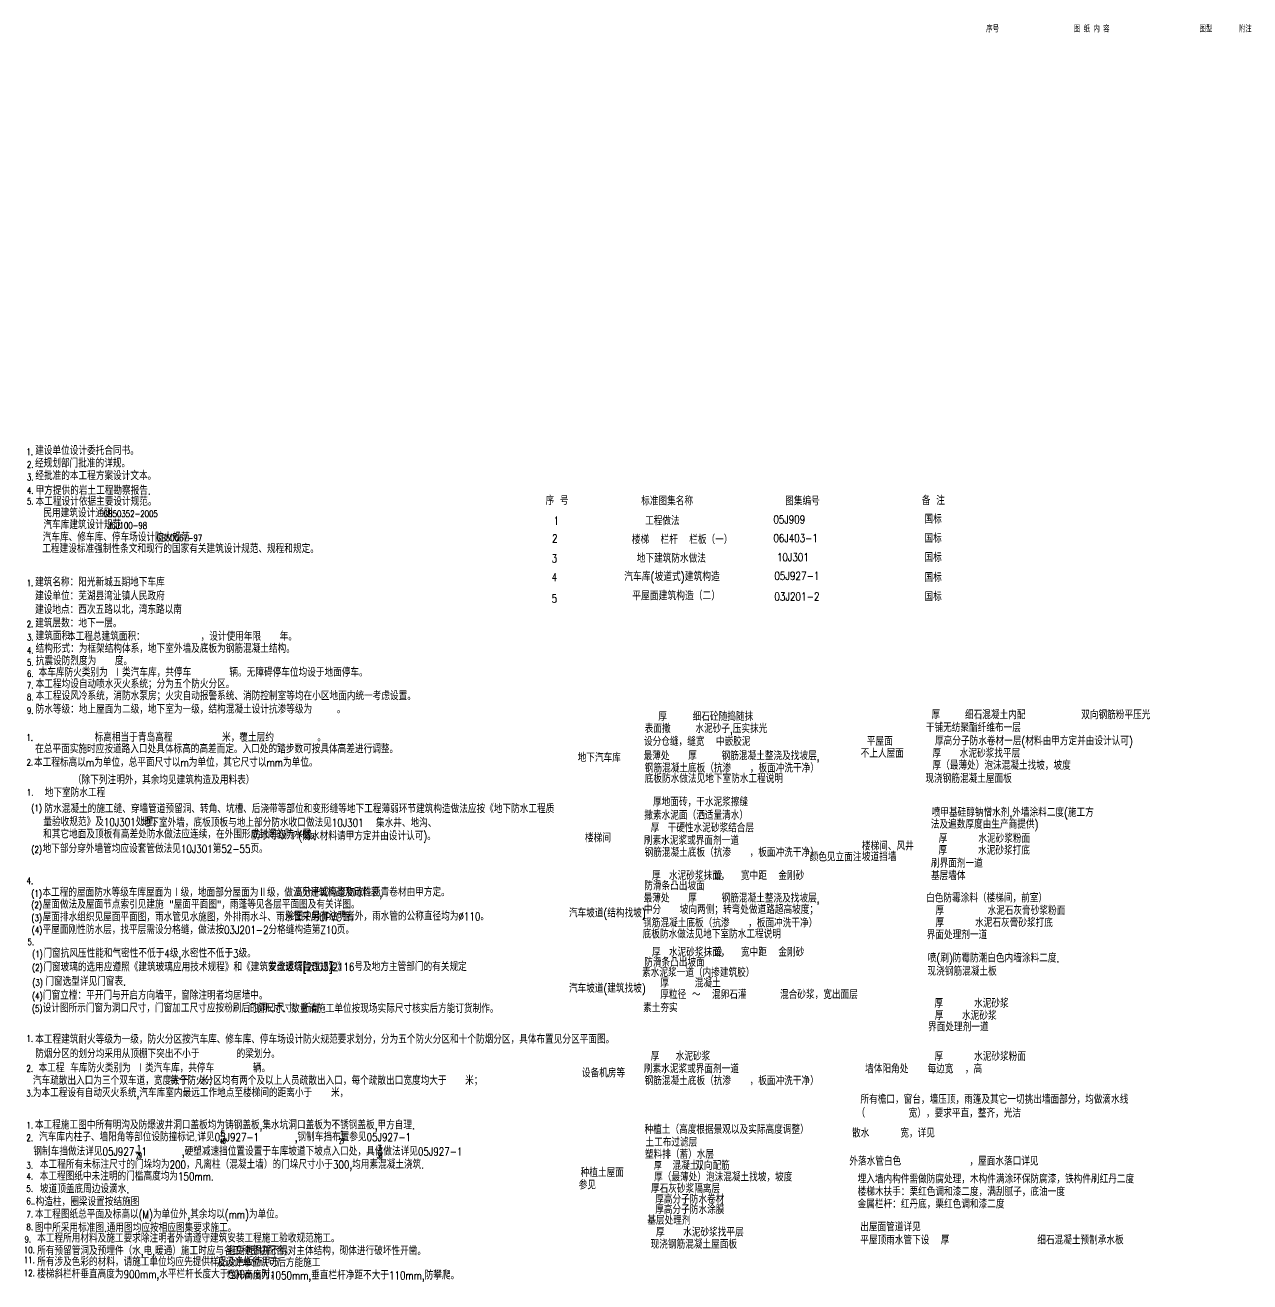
# Model space of a CAD drawing. Extents: x 1922674 to 2277828, y 3052116 to 4032933.
# Drawn here: x 1922674 to 1999204, y 3954439 to 4032933 of the extents above; entities that cross this region are included whole.
import ezdxf
from ezdxf.enums import TextEntityAlignment as Align

# ---------------------------------------------------------------- set-up
doc = ezdxf.new("R2010")
doc.units = 0
doc.header["$LTSCALE"] = 2
doc.layers.get('0').update_dxf_attribs({"linetype": 'CONTINUOUS'})
doc.layers.add('PUB_TEXT', color=7, linetype='CONTINUOUS')
doc.styles.add('_HZTXT', font='txt.shx', dxfattribs={"width": 0.8, "bigfont": 'hztxt.shx'})
doc.styles.add('COMP', font='complex', dxfattribs={"bigfont": 'hztxt'})
doc.styles.add('KANJIY', font='romans.shx', dxfattribs={"width": 0.75, "bigfont": 'hztxt.shx'})

msp = doc.modelspace()

# ---------------------------------------------------------------- texts
at = {"style": '_HZTXT', "width": 0.8}
for s, height, p in [('1.', 400, (1922753, 4006082)), ('建设单位设计委托合同书。', 500, (1923303, 4006095)), ('2.', 400, (1922787, 4005292)), ('经规划部门批准的详规。', 500, (1923293, 4005307)), ('3.', 400, (1922787, 4004499)), ('经批准的本工程方案设计文本。', 500, (1923312, 4004523)), ('4.', 400, (1922787, 4003663)), ('甲方提供的岩土工程勘察报告.', 500, (1923329, 4003604)), ('5.', 400, (1922787, 4002998)), ('本工程设计依据主要设计规范。', 500, (1923329, 4002917)), ('序 号   ', 499.7, (1955195, 4002968)), (' 标准图集名称', 499.7, (1960815, 4002944)), (' 图集编号', 499.7, (1969812, 4002944)), (' 备 注', 499.7, (1978351, 4002972)), ('民用建筑设计通则                   ', 500, (1923817, 4002195)), ('GB50352-2005', 400, (1927565, 4002213)), ('汽车库建筑设计规范', 500, (1923817, 4001462)), ('JGJ100-98', 400, (1927844, 4001480)), ('1', 500, (1955689, 4001733)), ('工程做法', 499.7, (1961413, 4001707)), ('05J909', 499.7, (1969430, 4001808)), ('国标', 499.7, (1978873, 4001812)), ('汽车库、修车库、停车场设计防火规范', 500, (1923776, 4000688)), ('GB50067-97', 400, (1930889, 4000707)), ('2', 500, (1955600, 4000629)), ('楼梯  栏杆  栏板（一）', 499.67, (1960588, 4000535)), ('06J403-1', 499.7, (1969430, 4000642)), ('国标', 499.7, (1978873, 4000613)), ('工程建设标准强制性条文和现行的国家有关建筑设计规范、规程和规定。', 500, (1923749, 3999966)), ('3', 500, (1955573, 3999375)), ('地下建筑防水做法', 499.7, (1960896, 3999362)), ('10J301', 499.7, (1969656, 3999448)), ('国标', 499.7, (1978873, 3999414)), ('4', 500, (1955573, 3998199)), ('汽车库(坡道式)建筑构造', 508.14, (1960109, 3998218)), ('05J927-1', 508.1, (1969485, 3998284)), ('国标', 499.7, (1978873, 3998168)), ('1.', 400, (1922774, 3997890, -103)), ('建筑名称：阳光新城五期地下车库', 500, (1923296, 3997880, -103)), ('建设单位：芜湖县湾沚镇人民政府 ', 500, (1923296, 3997017, -103)), ('5', 500, (1955573, 3996867)), ('平屋面建筑构造（二）', 508.1, (1960612, 3997019)), ('03J201-2', 508.1, (1969487, 3996990)), ('国标', 499.7, (1978873, 3996968)), ('建设地点：西次五路以北，湾东路以南', 500, (1923296, 3996164, -103)), ('2.', 400, (1922774, 3995327, -103)), ('建筑层数：地下一层。', 500, (1923303, 3995318, -103)), ('3.', 400, (1922788, 3994504, -103)), ('建筑面积：', 500, (1923329, 3994514, -103)), ('本工程总建筑面积：         ，设计使用年限   年。', 500, (1925291, 3994487, -103)), ('4.', 400, (1922787, 3993680, -103)), ('结构形式：为框架结构体系，地下室外墙及底板为钢筋混凝土结构。', 500, (1923329, 3993729, -103)), ('5.', 400, (1922787, 3992928, -103)), ('抗震设防烈度为   度。', 500, (1923339, 3992960, -4441)), ('6.', 400, (1922787, 3992222, -103)), (' 本车库防火类别为 Ⅰ类汽车库，共停车      辆。无障碍停车位均设于地面停车。', 500, (1923159, 3992242, -103)), ('7.', 400, (1922787, 3991504, -103)), ('本工程均设自动喷水灭火系统；分为五个防火分区。', 500, (1923331, 3991516, -103)), ('8.', 400, (1922787, 3990762, -103)), ('本工程设风冷系统，消防水泵房；火灾自动报警系统、消防控制室等均在小区地面内统一考虑设置。', 500, (1923331, 3990774, -103)), ('9.', 400, (1922787, 3989920, -57)), ('防水等级：地上屋面为二级，地下室为一级，结构混凝土设计抗渗等级为    。', 500, (1923329, 3989942, -57)), ('1.', 400, (1922753, 3988240, -57)), ('         标高相当于青岛高程        米，覆土层约       。', 500, (1923533, 3988182, -57)), ('在总平面实施时应按道路入口处具体标高的高差而定。入口处的踏步数可按具体高差进行调整。', 500, (1923303, 3987463, -57)), ('2.', 400, (1922767, 3986689, -57)), ('本工程标高以m为单位，总平面尺寸以m为单位，其它尺寸以mm为单位。', 500, (1923232, 3986622, -4395)), ('（除下列注明外，其余均见建筑构造及用料表）', 500, (1925662, 3985524, -57)), ('1.', 400, (1922783, 3984809, -4395)), ('    地下室防水工程', 500, (1922353, 3984732, -4395)), ('(1)', 400, (1923063, 3983830, -4395)), ('防水混凝土的施工缝、穿墙管道预留洞、转角、坑槽、后浇带等部位和变形缝等地下工程薄弱环节建筑构造做法应按《地下防水工程质', 500, (1923881, 3983723, -4466)), ('量验收规范》及10J301处理。', 500, (1923813, 3982909, -4466)), ('地下室外墙，底板顶板与地上部分防水收口做法见10J301', 500, (1929957, 3982865, -57)), ('集水井、地沟、', 500, (1944597, 3982846)), ('和其它地面及顶板有高差处防水做法应连续，在外围形成封闭的防水层。', 500, (1923800, 3982140, -57)), (' 防水等级为一级。', 500, (1936488, 3982070, -4395)), ('(防水材料请甲方定并由设计认可)。', 500, (1939759, 3982026, -57)), ('(2)', 400, (1923069, 3981246, -4395)), ('地下部分穿外墙管均应设套管做法见10J301第52-55页。', 500, (1923767, 3981233, -4395)), ('4.', 400, (1922770, 3979289, -4395)), ('(1)', 400, (1923066, 3978497, -4395)), ('本工程的屋面防水等级车库屋面为Ⅰ级，地面部分屋面为Ⅱ级，做法见建筑构造及用料表,', 500, (1923753, 3978498, -4395)), ('高分子或高聚物改性沥青卷材由甲方定。', 500, (1939487, 3978518, -4395)), ('(2)', 400, (1923063, 3977781, -4395)), ('屋面做法及屋面节点索引见建施 "屋面平面图"，雨蓬等见各层平面图及有关详图。', 500, (1923769, 3977754, -4395)), ('(3)', 400, (1923070, 3976971, -4395)), ('屋面排水组织见屋面平面图，雨水管见水施图，外排雨水斗、雨水管采用UPVC管，', 500, (1923769, 3976963, -4395)), ('除图中另有注明者外，雨水管的公称直径均为%%C110。', 500, (1938952, 3977013, -4395)), ('(4)', 400, (1923088, 3976220, -4395)), ('平屋面刚性防水层，找平层需设分格缝，做法按03J201-2分格缝构造第Z10页。', 500, (1923766, 3976171, -57)), ('5.', 400, (1922822, 3975474, -4395)), ('(1)', 400, (1923117, 3974713, -57)), ('门窗抗风压性能和气密性不低于4级,水密性不低于3级。', 500, (1923814, 3974697, -57)), ('(2)', 400, (1923111, 3973875, -57)), ('门窗玻璃的选用应遵照《建筑玻璃应用技术规程》和《建筑安全玻璃管理规定》', 500, (1923811, 3973839, -4395)), ('发改运行[2003]2116号及地方主管部门的有关规定', 500, (1937867, 3973860, -4395)), ('(3)', 400, (1923123, 3972928, -57)), ('门窗选型详见门窗表.', 500, (1923937, 3972939, -50)), ('门窗立樘：平开门与开启方向墙平，窗除注明者均居墙中。', 500, (1923785, 3972073, -57)), ('(4)', 400, (1923107, 3972090, -57)), ('设计图所示门窗为洞口尺寸，门窗加工尺寸应按粉刷后的洞口尺寸，所有', 500, (1923769, 3971275, -57)), ('门窗尺寸、数量请施工单位按现场实际尺寸核实后方能订货制作。', 500, (1936596, 3971244, -57)), ('(5)', 400, (1923103, 3971313, -57)), ('1.', 400, (1922754, 3969438, -57)), ('2.', 400, (1922754, 3967564, -57)), (' 本工程 车库防火类别为 Ⅰ类汽车库，共停车      辆。', 500, (1923159, 3967537, -103)), ('汽车疏散出入口为三个双车道，宽度大于  米；', 500, (1923159, 3966748, -103)), ('每个防火分区均有两个及以上人员疏散出入口，每个疏散出口宽度均大于   米；', 500, (1931729, 3966748, -103)), ('3.', 400, (1922754, 3966013, -57)), ('为本工程设有自动灭火系统,汽车库室内最远工作地点至楼梯间的距离小于   米，', 500, (1923159, 3965986, -103)), ('1.', 400, (1922754, 3964021, -57)), ('本工程施工图中所有明沟及防爆波井洞口盖板均为铸钢盖板,集水坑洞口盖板为不锈钢盖板,甲方自理.', 500, (1923287, 3963974, -57)), ('2.', 400, (1922754, 3963236, -57)), (' 汽车库内柱子、墙阳角等部位设防撞标记.详见05J927-1     ,钢制车挡布置参见05J927-1', 500, (1923190, 3963228, -57)), ('钢制车挡做法详见05J927-1     ,硬塑减速挡位置设置于车库坡道下坡点入口处，具体做法详见05J927-1', 500, (1923190, 3962330, 2)), ('3.', 400, (1922754, 3961512)), (' 本工程所有未标注尺寸的门垛均为200，凡离柱（混凝土墙）的门垛尺寸小于300,均用素混凝土浇筑.', 500, (1923244, 3961510)), ('4.', 400, (1922754, 3960832)), (' 本工程图纸中未注明的门槛高度均为150mm.', 500, (1923231, 3960773)), ('5.', 400, (1922754, 3960060)), (' 坡道顶盖底周边设滴水.', 500, (1923244, 3959986)), ('6..', 400, (1922754, 3959280)), ('构造柱，圈梁设置按结施图', 500, (1923333, 3959178, -52)), ('7.', 400, (1922754, 3958454, -52)), ('本工程图纸总平面及标高以(M)为单位外,其余均以(mm)为单位。', 500, (1923287, 3958401, -52)), ('8.', 400, (1922754, 3957671, -1)), ('图中所采用标准图.通用图均应按相应图集要求施工。', 500, (1923287, 3957557, -52)), ('9.', 400, (1922637, 3956895, -15)), ('本工程所用材料及施工要求除注明者外请遵守建筑安装工程施工验收规范施工。', 500, (1923426, 3956903, -38)), ('10.', 400, (1922592, 3956232)), ('所有预留管洞及预埋件（水,电,暖通）施工时应与各工种密切配合，', 500, (1923426, 3956117, -38)), ('避免遗漏并不得对主体结构，砌体进行破坏性开凿。', 500, (1935304, 3956113, -38)), ('11.', 400, (1922592, 3955607)), ('所有涉及色彩的材料，请施工单位均应先提供样品及色版待甲方', 500, (1923426, 3955425, -38)), ('及设计单位认可后方能施工', 500, (1934649, 3955378, -38)), ('12.', 400, (1922592, 3954799)), ('楼梯斜栏杆垂直高度为900mm,水平栏杆长度大于500mm时，', 500, (1923426, 3954665, -38)), ('栏杆高度为1050mm,垂直栏杆净距不大于110mm,防攀爬。', 500, (1935279, 3954592))]:
    msp.add_text(s, height=height, dxfattribs=at).set_placement(p)
at = {"layer": 'PUB_TEXT', "color": 3, "linetype": 'Continuous', "style": 'KANJIY', "width": 0.75}
for s, p in [('序号', (1983126, 4032488)), ('图 纸 内 容', (1989319, 4032488)), ('图型', (1996454, 4032488)), ('附注', (1998915, 4032488))]:
    msp.add_text(s, height=400, dxfattribs=at).set_placement(p, align=Align.CENTER)
at = {"layer": 'PUB_TEXT', "extrusion": (0, -0.065886, 0.997827), "style": '_HZTXT', "width": 0.8}
for s, height, p in [('  厚    细石砼随捣随抹', 500, (1961523, 3980800, -263040)), ('表面撒    水泥砂子,压实抹光', 500, (1961389, 3980043, -263040)), ('设分仓缝，缝宽  中嵌胶泥', 500, (1961346, 3979239, -263040)), ('最薄处   厚    钢筋混凝土整浇及找坡层,', 500, (1961322, 3978297, -263746)), ('地下汽车库', 500, (1957200, 3978227, -263024)), ('钢筋混凝土底板（抗渗   ，板面冲洗干净）', 500, (1961393, 3977577, -262983)), ('底板防水做法见地下室防水工程说明', 500, (1961392, 3976599, -267788)), ('厚地面砖，干水泥浆擦缝', 500, (1961908, 3975135, -267878)), ('撒素水泥面（洒适量清水）', 500, (1961366, 3974299, -267878)), ('喷甲基硅醇钠憎水剂,外墙涂料二度(施工方', 500, (1979320, 3974825, -262659)), ('厚', 500, (1961765, 3973514, -267878)), ('干硬性水泥砂浆结合层', 500, (1962824, 3973514, -267878)), ('法及遍数厚度由生产商提供)', 500, (1979269, 3974085, -262659)), ('楼梯间', 500, (1957658, 3973198, -263086)), ('刷素水泥浆或界面剂一道', 500, (1961338, 3972723, -267878)), ('厚     水泥砂浆粉面', 500, (1979760, 3973192, -262659)), ('钢筋混凝土底板（抗渗   ，板面冲洗干净）', 500, (1961382, 3972290, -263086)), ('颜色见立面注', 500, (1971695, 3972035, -262659)), ('楼梯间、风井', 500, (1974964, 3972717, -262659)), ('坡道挡墙', 500, (1974964, 3972051, -262659)), ('厚     水泥砂浆打底', 500, (1979743, 3972448, -262659)), ('刷界面剂一道', 500, (1979276, 3971642, -262659)), ('厚   ', 500, (1961844, 3970833, -263160)), ('水泥砂浆抹面，', 500, (1962902, 3970833, -263160)), ('设   宽中距  金刚砂', 500, (1965703, 3970833, -263160)), ('基层墙体', 500, (1979276, 3970862, -262659)), ('防滑条凸出坡面', 500, (1961359, 3970198, -263160)), ('最薄处   厚    钢筋混凝土整浇及找坡层,', 500, (1961322, 3969427, -263160)), ('白色防霉涂料（楼梯间，前室）', 500, (1978972, 3969496, -262261)), ('汽车坡道(结构找坡)', 500, (1956652, 3968496, -263160)), ('中分   坡向两侧；转弯处做道路超高坡度；', 500, (1961335, 3968710, -263160)), ('厚       水泥石灰膏砂浆粉面', 500, (1979558, 3968699, -262308)), ('钢筋混凝土底板（抗渗   ，板面冲洗干净）', 500, (1961290, 3967875, -263160)), ('厚     水泥石灰膏砂浆打底', 500, (1979558, 3967943, -262308)), ('底板防水做法见地下室防水工程说明', 500, (1961262, 3966860, -267963)), ('界面处理剂一道', 500, (1979010, 3967188, -262308)), ('厚   ', 500, (1961844, 3966038, -263239)), ('水泥砂浆抹面，', 500, (1962903, 3966038, -263239)), ('设   宽中距  金刚砂', 500, (1965704, 3966038, -263239)), ('喷(刷)防霉防潮白色内墙涂料二度.', 500, (1979080, 3965715, -262559)), ('防滑条凸出坡面', 500, (1961359, 3965403, -263239)), ('素水泥浆一道（内掺建筑胶）', 500, (1961227, 3964764, -263248)), ('  厚    混凝土', 500, (1961651, 3964111, -263205)), ('现浇钢筋混凝土板', 500, (1979063, 3964888, -262557)), ('汽车坡道(建筑找坡)', 500, (1956652, 3963774, -263244)), ('  厚粒径 ～  混卵石灌     混合砂浆，宽出面层', 500, (1961651, 3963390, -263157)), ('素土夯实', 500, (1961290, 3962559, -263205)), ('厚     水泥砂浆', 500, (1979493, 3962877, -262544)), ('厚   水泥砂浆', 500, (1979515, 3962111, -262544)), ('界面处理剂一道', 500, (1979097, 3961382, -262912)), ('厚', 500, (1961765, 3959284, -266938)), ('水泥砂浆', 500, (1963328, 3959284, -266938)), ('厚     水泥砂浆粉面', 500, (1979496, 3959529, -262927)), ('刷素水泥浆或界面剂一道', 500, (1961338, 3958494, -266938)), ('墙体阳角处', 500, (1975165, 3958757, -262927)), ('每边宽  ，高', 500, (1979061, 3958752, -262927)), ('设备机房等', 500, (1957465, 3958550, -262119)), ('钢筋混凝土底板（抗渗   ，板面冲洗干净）', 500, (1961382, 3958061, -262147)), ('所有檐口，窗台，墙压顶，雨篷及其它一切挑出墙面部分，均做滴水线', 500, (1974870, 3956839, -263005)), ('（       宽），要求平直，整齐，光洁', 500, (1974630, 3955982, -262974)), ('种植土（高度根据景观以及实际高度调整）', 500, (1961379, 3954968, -262827)), ('散水     宽，详见', 500, (1974344, 3954730, -263015)), ('土工布过滤层', 500, (1961435, 3954166, -262827)), ('塑料排（蓄）水层', 500, (1961404, 3953407, -262827)), ('厚', 450, (1961968, 3952713, -262827)), ('混凝土，', 500, (1963125, 3952713, -262827)), ('双向配筋', 500, (1964547, 3952713, -262827)), ('外落水管白色           ，屋面水落口详见', 500, (1974177, 3952969, -263071)), ('种植土屋面', 500, (1957386, 3952268, -262843)), ('厚（最薄处）泡沫混凝土找坡，坡度   ', 500, (1961976, 3951983, -262980)), ('埋入墙内构件需做防腐处理，木构件满涂环保防腐漆，铁构件刷红丹二度', 500, (1974693, 3951847, -263182)), ('参见', 500, (1957265, 3951494, -262792)), ('厚石灰砂浆隔离层', 500, (1961780, 3951263, -262784)), ('楼梯木扶手：栗红色调和漆二度，满刮腻子，底油一度', 500, (1974693, 3951049, -263182)), ('厚高分子防水卷材', 500, (1962046, 3950602, -262787)), ('厚高分子防水涂膜', 500, (1962046, 3949957, -262744)), ('金属栏杆：红丹底，栗红色调和漆二度', 500, (1974693, 3950276, -263182)), ('基层处理剂', 500, (1961551, 3949290, -262700)), ('厚   水泥砂浆找平层', 500, (1962090, 3948546, -262702)), ('出屋面管道详见', 500, (1974857, 3948840, -263229)), ('现浇钢筋混凝土屋面板', 500, (1961760, 3947786, -262754))]:
    msp.add_text(s, height=height, dxfattribs=at).set_placement(p)
at = {"layer": 'PUB_TEXT', "style": '_HZTXT', "width": 0.8}
for s, p in [('厚    细石混凝土内配         双向钢筋粉平压光', (1979310, 3989590)), ('干铺无纺聚酯纤维布一层', (1978957, 3988790)), ('平屋面', (1975269, 3987935)), ('厚高分子防水卷材一层(材料由甲方定并由设计认可)', (1979530, 3987959)), ('不上人屋面', (1974885, 3987180)), ('厚   水泥砂浆找平层', (1979371, 3987188)), ('厚（最薄处）泡沫混凝土找坡，坡度   ', (1979371, 3986433)), ('现浇钢筋混凝土屋面板', (1978928, 3985608)), ('本工程建筑耐火等级为一级，防火分区按汽车库、修车库、停车场设计防火规范要求划分，分为五个防火分区和十个防烟分区，具体布置见分区平面图。', (1923305, 3969327, 4017)), ('防烟分区的划分均采用从顶棚下突出不小于      的梁划分。', (1923305, 3968420, 4017)), ('平屋顶雨水管下设  厚              细石混凝土预制承水板', (1974859, 3956783, -363))]:
    msp.add_text(s, height=500, dxfattribs=at).set_placement(p)
at = {"layer": 'PUB_TEXT', "style": 'COMP'}
for tag, text, width, p, p2 in [('40', '5', 0.6, (1934855, 3963056, -57), (1935199, 3963056, -57)), ('5', '1', 1.5, (1934855, 3963534, -57), (1935199, 3963534, -57)), ('27', '1', 0.617647, (1942296, 3963056, -57), (1942640, 3963056, -57)), ('1', '1', 2.333333, (1942296, 3963534, -57), (1942640, 3963534, -57)), ('29', '1', 0.617647, (1929621, 3962158, 2), (1929965, 3962158, 2)), ('1', '1', 2.333333, (1929621, 3962636, 2), (1929965, 3962636, 2)), ('38', '1', 0.636364, (1944651, 3962158, 2), (1944994, 3962158, 2)), ('3', '1', 1.5, (1944651, 3962636, 2), (1944994, 3962636, 2))]:
    msp.add_attdef(tag, text=text, height=344, dxfattribs=dict(at, width=width)).set_placement(p, p2, align=Align.FIT)

doc.saveas('drawing.dxf')
